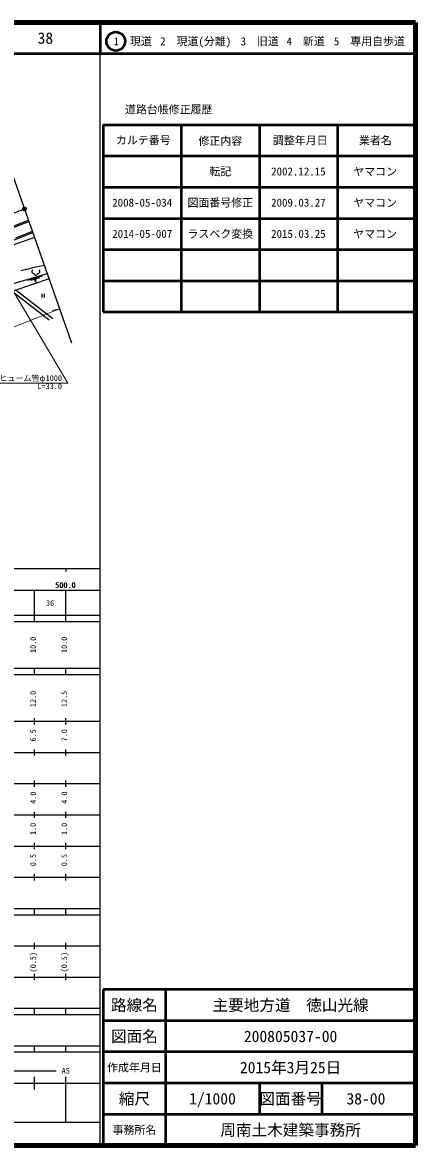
# Model space of a CAD drawing. Units: millimetres at full size, sheet at 1:1000; details may follow other scales. Extents: x 40000 to 680000, y 20000 to 380000.
# Drawn here: x 554164 to 680000, y 20000 to 380000 of the extents above; entities that cross this region are included whole.
import ezdxf
from ezdxf.enums import TextEntityAlignment as Align

# ---------------------------------------------------------------- set-up
doc = ezdxf.new("R2010")
doc.units = ezdxf.units.MM
doc.header["$LTSCALE"] = 1000
doc.header["$PDMODE"] = 32
doc.header["$PDSIZE"] = 500
doc.linetypes.add('CHAIN', pattern=[18.5, 12, -1.5, 3.5, -1.5])
doc.linetypes.add('DASHED', pattern=[7.5, 6, -1.5])
for name, color, linetype, lineweight in [('M-BGD', 7, 'Continuous', 25), ('M-BMK', 2, 'CHAIN', 13), ('M-BMK-OTRS', 5, 'Continuous', 25), ('M-BMK-SRVR', 3, 'Continuous', 25), ('M-STR-HTXT', 7, 'Continuous', 13), ('M-TTL', 2, 'Continuous', 140), ('M-TTL-BAND', 7, 'Continuous', 25), ('M-TTL-FRAM', 2, 'Continuous', 50), ('M-TTL-LINE', 7, 'Continuous', 50)]:
    doc.layers.add(name, color=color, linetype=linetype, lineweight=lineweight)
doc.layers.add('M-OTRS', color=6, linetype='Continuous')
doc.layers.add('M-TTL-TXT', color=7, linetype='Continuous')
doc.styles.add('ＭＳ ゴシック', font='')
doc.styles.get('ＭＳ ゴシック').set_extended_font_data('MS Gothic')

# ---------------------------------------------------------------- blocks, each defined once
blk = doc.blocks.new('ent')
at = {"layer": 'M-BGD'}
for centre, start, end in [((-676, -505), 122.72029, 277.24592), ((0, -1100), 180, 0), ((676, -505), 262.75408, 57.27971)]:
    blk.add_arc(centre, 600, start, end, dxfattribs=at)

msp = doc.modelspace()

# ---------------------------------------------------------------- linework, layer by layer
at = {"layer": 'M-BGD'}
for p, q in [((560477, 298683), (555684, 297261)), ((559604, 298111), (556728, 297257)), ((558587, 297496), (557916, 297297)), ((558251, 297396), (558552, 296381)), ((550998, 293748), (562702, 284719)), ((552163, 294183), (563866, 285154)), ((560310, 293024), (560310, 291824)), ((561110, 293024), (561110, 291824))]:
    msp.add_line(p, q, dxfattribs=at)
for points in [[(532673, 307228), (540728, 310505), (546127, 312677), (553311, 315525), (556104, 316576)], [(532824, 306858), (540878, 310134), (546275, 312305), (553455, 315152), (556236, 316198)], [(432762, 260889), (437107, 262716), (448292, 267393), (460226, 272423), (471795, 277397), (487691, 284093), (518121, 297079), (538266, 305128), (557459, 312709)], [(558049, 311024), (547495, 307299), (546539, 307031), (545825, 306957), (545232, 306957), (544713, 307066), (544353, 307253), (544185, 307466)], [(562096, 299476), (539094, 292653), (537144, 287798), (535112, 284884), (519715, 269970)], [(561167, 302127), (557891, 301491), (555017, 300707), (553680, 300387)], [(562683, 297801), (551445, 293936), (537201, 287938)]]:
    msp.add_lwpolyline(points, dxfattribs=at)
at = {"layer": 'M-BGD', "linetype": 'DASHED'}
msp.add_lwpolyline([(432507, 261216), (436952, 263084), (448137, 267762), (460070, 272791), (471638, 277765), (487534, 284461), (517968, 297448), (538118, 305500), (557326, 313087)], dxfattribs=at)
at = {"layer": 'M-BMK'}
msp.add_arc((768300, -240529), 600000, 110.84155, 113.59682, dxfattribs=at)
at = {"layer": 'M-BMK-OTRS'}
msp.add_line((569918, 277158), (545330, 347317), dxfattribs=at)
at = {"layer": 'M-BMK-SRVR'}
msp.add_circle((554830, 320211), 600, dxfattribs=at)
at = {"layer": 'M-OTRS'}
msp.add_point((554830, 320211), dxfattribs=at)
at = {"layer": 'M-STR-HTXT'}
msp.add_line((566052, 288187), (563663, 287624), dxfattribs=at)
for points in [[(544329, 305302), (568718, 264425), (545818, 264425)], [(441735, 237374), (447909, 239343), (462260, 244635), (475834, 250357), (541335, 278064), (552600, 282850), (559067, 285468), (566052, 288187)]]:
    msp.add_lwpolyline(points, dxfattribs=at)
at = {"layer": 'M-TTL'}
for p, q in [((680000, 380000), (40000, 380000)), ((680000, 20000), (680000, 380000)), ((40000, 20000), (680000, 20000))]:
    msp.add_line(p, q, dxfattribs=at)
at = {"layer": 'M-TTL-BAND'}
for p, q in [((579000, 20000), (579000, 370000)), ((40000, 205000), (579000, 205000)), ((568000, 205000), (568000, 204000)), ((68000, 198000), (579000, 198000)), ((558000, 188000), (558000, 198000)), ((568000, 188000), (568000, 198000)), ((40000, 190000), (579000, 190000)), ((40000, 188000), (579000, 188000)), ((40000, 173000), (579000, 173000)), ((558000, 171000), (558000, 173000)), ((568000, 171000), (568000, 173000)), ((40000, 171000), (579000, 171000)), ((40000, 156000), (579000, 156000)), ((558000, 155000), (558000, 157000)), ((568000, 155000), (568000, 157000)), ((46000, 146000), (579000, 146000)), ((558000, 145000), (558000, 147000)), ((568000, 145000), (568000, 147000)), ((558000, 135000), (558000, 137000)), ((568000, 135000), (568000, 137000)), ((52000, 136000), (579000, 136000)), ((46000, 126000), (579000, 126000)), ((558000, 125000), (558000, 127000)), ((568000, 125000), (568000, 127000)), ((52000, 116000), (579000, 116000)), ((558000, 115000), (558000, 117000)), ((568000, 115000), (568000, 117000)), ((46000, 106000), (579000, 106000)), ((558000, 105000), (558000, 107000)), ((568000, 105000), (568000, 107000)), ((40000, 96000), (579000, 96000)), ((40000, 94000), (579000, 94000)), ((558000, 94000), (558000, 96000)), ((568000, 94000), (568000, 96000)), ((49000, 84000), (579000, 84000)), ((558000, 83000), (558000, 85000)), ((568000, 83000), (568000, 85000)), ((40000, 74000), (579000, 74000)), ((558000, 73000), (558000, 75000)), ((568000, 73000), (568000, 75000)), ((40000, 64000), (579000, 64000)), ((40000, 62000), (579000, 62000)), ((558000, 62000), (558000, 64000)), ((568000, 62000), (568000, 64000)), ((40000, 52000), (579000, 52000)), ((558000, 50000), (558000, 52000)), ((568000, 50000), (568000, 52000)), ((40000, 50000), (579000, 50000)), ((71000, 44000), (565000, 44000)), ((40000, 40000), (579000, 40000)), ((558000, 38000), (558000, 42000)), ((568000, 27500), (568000, 42000)), ((68000, 27500), (579000, 27500))]:
    msp.add_line(p, q, dxfattribs=at)
at = {"layer": 'M-TTL-FRAM'}
for p, q in [((580000, 347197), (580000, 287197)), ((580000, 347197), (680000, 347197)), ((580000, 287197), (680000, 287197)), ((680000, 70000), (580000, 70000)), ((580000, 70000), (580000, 20000))]:
    msp.add_line(p, q, dxfattribs=at)
at = {"layer": 'M-TTL-LINE'}
for p, q in [((579000, 380000), (579000, 370000)), ((40000, 370000), (680000, 370000)), ((605000, 347197), (605000, 287197)), ((630000, 347197), (630000, 287197)), ((655000, 347197), (655000, 287197)), ((580000, 337197), (680000, 337197)), ((580000, 327197), (680000, 327197)), ((580000, 317197), (680000, 317197)), ((580000, 307197), (680000, 307197)), ((580000, 297197), (680000, 297197)), ((600000, 70000), (600000, 20000)), ((680000, 60000), (580000, 60000)), ((680000, 50000), (580000, 50000)), ((680000, 40000), (580000, 40000)), ((630000, 40000), (630000, 30000)), ((650000, 40000), (650000, 30000)), ((680000, 30000), (580000, 30000))]:
    msp.add_line(p, q, dxfattribs=at)
msp.add_circle((584031, 373958), 3000, dxfattribs=at)

# ---------------------------------------------------------------- block references
msp.add_blockref('ent', (558439, 300681))

# ---------------------------------------------------------------- texts
at = {"layer": 'M-STR-HTXT', "style": 'ＭＳ ゴシック'}
for s, p in [('ヒューム管φ1000', (566818, 264525)), ('L=33.0', (566818, 261925))]:
    msp.add_text(s, height=1833, dxfattribs=at).set_placement(p, align=Align.BOTTOM_RIGHT)
at = {"layer": 'M-TTL-BAND', "style": 'ＭＳ ゴシック'}
for s, p in [('500.0', (567844, 198195)), ('500.0', (568000, 198195)), ('36', (563000, 192405)), ('AS', (568000, 42500))]:
    msp.add_text(s, height=1833, dxfattribs=at).set_placement(p, align=Align.BOTTOM_CENTER)
for s, p in [('10.0', (559000, 180500)), ('10.0', (569000, 180500)), ('12.0', (559000, 163174)), ('12.5', (569000, 163174)), ('6.5', (559000, 151500)), ('7.0', (569000, 151500)), ('4.0', (559000, 131500)), ('4.0', (569000, 131500)), ('1.0', (559000, 121500)), ('1.0', (569000, 121500)), ('0.5', (559000, 111500)), ('0.5', (569000, 111500)), ('(0.5)', (559000, 78764)), ('(0.5)', (569000, 78764))]:
    msp.add_text(s, height=1833, rotation=90, dxfattribs=at).set_placement(p, align=Align.BOTTOM_CENTER)
at = {"layer": 'M-TTL-TXT', "style": 'ＭＳ ゴシック'}
for s, height, p in [('38', 3666, (561497, 375000)), ('1\u3000現道', 2566, (589448, 373958)), ('2\u3000現道(分離)', 2566, (609619, 373958)), ('3\u3000旧道', 2566, (630121, 373958)), ('4\u3000新道', 2566, (644824, 373958)), ('5\u3000専用自歩道', 2566, (665228, 373958)), ('道路台帳修正履歴', 2566, (600968, 352113)), ('カルテ番号', 2566, (592839, 342277)), ('修正内容', 2566, (617509, 342023)), ('調整年月日', 2566, (643089, 342197)), ('業者名', 2566, (667134, 342197)), ('転記', 2566, (617500, 332245)), ('2002.12.15', 2566, (642500, 332245)), ('ヤマコン', 2566, (667077, 332189)), ('2008-05-034', 2566, (592500, 322245)), ('図面番号修正', 2566, (617500, 322245)), ('2009.03.27', 2566, (642500, 322245)), ('ヤマコン', 2566, (667077, 322189)), ('2014-05-007', 2566, (592500, 312245)), ('ラスベク変換', 2566, (617500, 312245)), ('2015.03.25', 2566, (642500, 312245)), ('ヤマコン', 2566, (667077, 312189)), ('路線名', 3666, (590000, 65000)), ('路線名', 3666, (590000, 65000)), ('主要地方道\u3000徳山光線', 3666, (640000, 65000)), ('図面名', 3666, (590000, 55000)), ('図面名', 3666, (590000, 55000)), ('200805037-00', 3666, (640000, 55000)), ('2015年3月25日', 3666, (640000, 45000)), ('作成年月日', 2566, (590000, 45000)), ('作成年月日', 2566, (590000, 45000)), ('縮尺', 3666, (590000, 35000)), ('縮尺', 3666, (590000, 35000)), ('1/1000', 3666, (615000, 35000)), ('図面番号', 3666, (640000, 35000)), ('図面番号', 3666, (640000, 35000)), ('38-00', 3666, (664125, 35000)), ('事務所名', 2566, (590000, 25000)), ('事務所名', 2566, (590000, 25000)), ('周南土木建築事務所', 3666, (640000, 25000))]:
    msp.add_text(s, height=height, dxfattribs=at).set_placement(p, align=Align.MIDDLE_CENTER)

doc.saveas('drawing.dxf')
